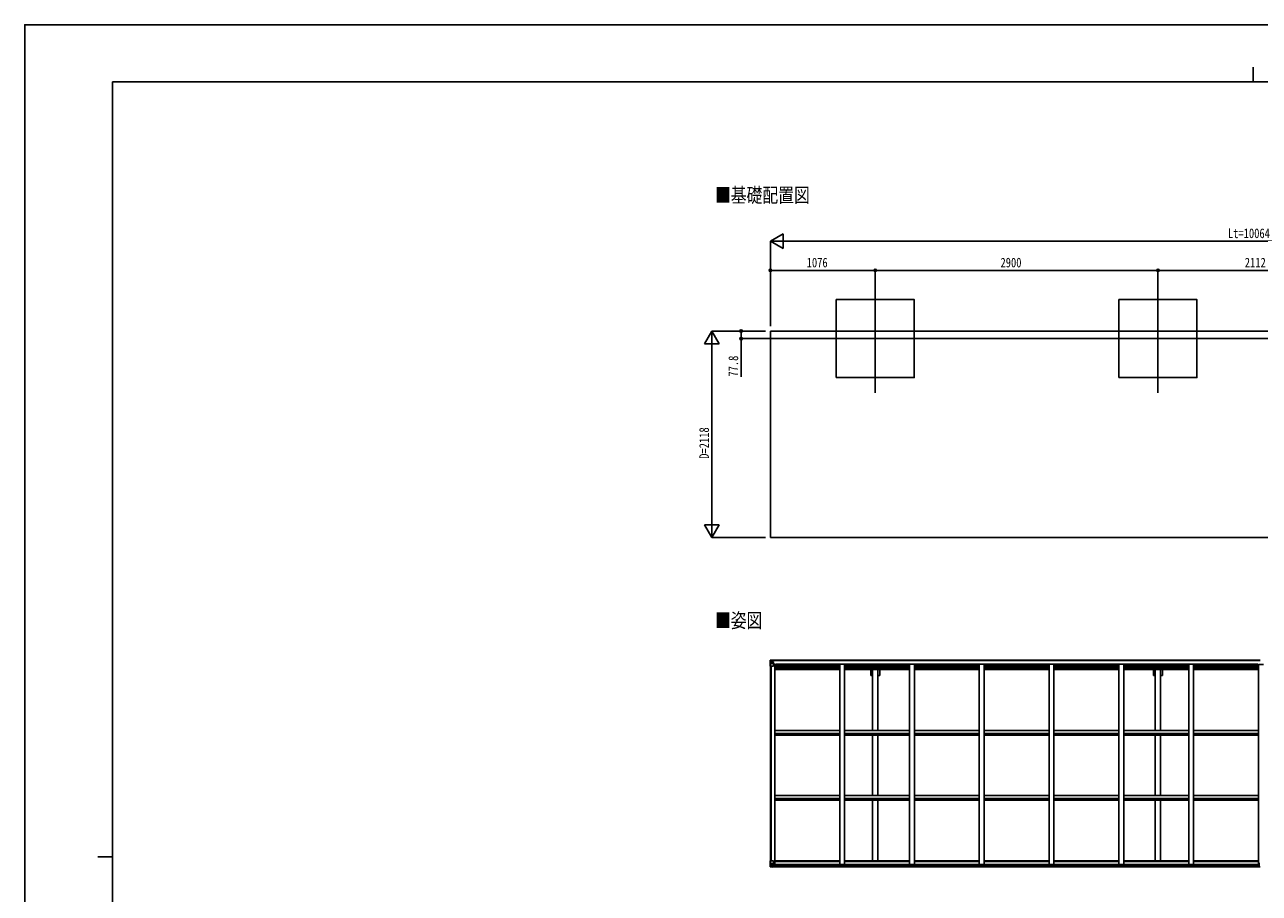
# Model space of a CAD drawing. Units: millimetres, scale not verified. Extents: x -12615 to 12615, y -8910 to 8910.
# Drawn here: x -12615 to 50, y 0 to 8910 of the extents above; entities that cross this region are included whole.
import ezdxf
from ezdxf.enums import TextEntityAlignment as Align

# ---------------------------------------------------------------- set-up
doc = ezdxf.new("R2010")
doc.units = ezdxf.units.MM
doc.header["$LTSCALE"] = 30
for name, color, linetype in [('0-2_USER1', 3, 'Continuous'), ('0-3_YKK_12', 2, 'Continuous'), ('0-4_YKK_13', 4, 'Continuous'), ('0-5_YKK_A1', 4, 'Continuous'), ('0-6_YKK_D', 6, 'Continuous'), ('0-7_YKK_ZWAK', 7, 'Continuous')]:
    doc.layers.add(name, color=color, linetype=linetype)
doc.styles.add('ＭＳ ゴシック', font='')
doc.styles.get('ＭＳ ゴシック').set_extended_font_data('MS Gothic')

msp = doc.modelspace()

# ---------------------------------------------------------------- linework, layer by layer
at = {"layer": '0-3_YKK_12'}
for p, q in [((-3889.77, 6130.23), (-3889.77, 5135.06)), ((-989.77, 6130.23), (-989.77, 5135.06)), ((-4335.21, 5690.14), (4468.37, 5690.14))]:
    msp.add_line(p, q, dxfattribs=at)
at = {"layer": '0-4_YKK_13'}
for p, q in [((-4967.77, 2389.8), (-4967.77, 2389.76)), ((-4966.83, 2390.8), (-4966.83, 2390.8)), ((-4966.83, 2390.76), (-4966.83, 2390.8)), ((-4957.86, 2391.19), (-4965.78, 2390.71)), ((-4964.92, 2389.74), (-4964.93, 2389.68)), ((-4964.93, 2329.09), (-4964.93, 2389.68)), ((-4964.93, 2329.09), (-4934.77, 2329.09)), ((-4964.38, 2355.97), (-4960.24, 2368.06)), ((-4964.38, 2355.97), (-4957.77, 2355.76)), ((-4960.96, 2386.3), (-4963.69, 2389.97)), ((-4960.1, 2382.79), (-4957.77, 2382.85)), ((-4960.1, 2369.32), (-4960.1, 2382.79)), ((-4957.77, 2369.29), (-4960.1, 2369.32)), ((-4945.77, 2391.98), (-4957.77, 2391.19)), ((-4957.77, 2382.85), (-4945.77, 2382.85)), ((-4957.77, 2369.29), (-4945.77, 2369.29)), ((-4957.77, 2369.29), (-4957.77, 2369.29)), ((-4957.77, 2355.76), (-4933.77, 2355.76)), ((-4952.29, 2375.65), (-4952.29, 2374.69)), ((-4946.77, 2382.85), (-4945.77, 2382.85)), ((-4939.27, 2392.49), (-4945.77, 2392.09)), ((-4945.77, 2365.99), (-4945.77, 2392.09)), ((-4945.77, 2391.21), (-4939.27, 2391.6)), ((-4944.27, 2386.38), (-4945.77, 2386.38)), ((-4944.27, 2382.85), (-4945.77, 2382.85)), ((-4944.27, 2369.29), (-4945.77, 2369.29)), ((-4944.94, 2365.73), (-4934.59, 2364.08)), ((-4944.94, 2365.1), (-4944.94, 2365.73)), ((-4934.59, 2363.45), (-4944.94, 2365.1)), ((-4939.27, 2390.68), (-4944.27, 2390.59)), ((-4943.77, 2386.02), (-4944.27, 2386.02)), ((-4940.27, 2381.09), (-4944.27, 2381.09)), ((-4940.27, 2372.89), (-4944.27, 2372.89)), ((-4944.16, 2384.72), (-4940.27, 2384.72)), ((-4943.77, 2387.05), (-4943.77, 2385.09)), ((-4935.77, 2387.05), (-4943.77, 2387.05)), ((-4935.77, 2387.02), (-4943.77, 2387.02)), ((-4933.77, 2385.18), (-4943.77, 2385.09)), ((-4943.77, 2384.93), (-4943.77, 2385.09)), ((-4943.77, 2385.09), (-4943.77, 2385.09)), ((-4940.27, 2364.99), (-4940.27, 2384.96)), ((-4939.27, 2391.6), (-4939.27, 2392.49)), ((-4939.27, 2391.09), (-4939.27, 2391.6)), ((-4939.27, 2391.09), (-4939.27, 2390.68)), ((-4939.27, 2390.68), (-4939.27, 2389.86)), ((-4934.59, 2364.08), (-4934.59, 2363.45)), ((-4934.32, 2364), (-4930.27, 2363.97)), ((-4934.27, 2390.29), (-4934.27, 2389.86)), ((-4933.97, 2390.29), (-4934.27, 2390.29)), ((-4933.97, 2390.29), (-4932.28, 2389.86)), ((-4933.77, 2386.79), (-4928.77, 2386.79)), ((-4933.77, 2385.18), (-4933.77, 2386.79)), ((-4933.77, 2330.09), (-4933.77, 2363.19)), ((-4929.27, 2352.09), (-4933.77, 2352.09)), ((-4929.27, 2363.96), (-4930.27, 2363.97)), ((-4930.27, 2362.23), (-4929.27, 2362.24)), ((-4929.27, 2347.74), (-4929.27, 2363.96)), ((-4928.77, 2387.72), (-4928.77, 2386.79)), ((-4928.77, 2386.79), (-4927.77, 2386.79)), ((-4927.77, 2386.79), (-4927.77, 2387.72)), ((-4927.77, 2386.79), (-4927.77, 2385.22)), ((-4927.77, 2385.11), (-4927.77, 2385.22)), ((-4967.77, 333.11), (-4934.77, 333.11)), ((-4967.77, 272.4), (-4967.77, 333.11)), ((-4966.83, 271.45), (-4966.83, 271.4)), ((-4957.86, 271.02), (-4965.78, 271.49)), ((-4964.92, 333.11), (-4964.92, 272.53)), ((-4964.92, 272.46), (-4964.92, 272.53)), ((-4964.38, 306.23), (-4957.77, 306.45)), ((-4964.38, 306.23), (-4960.24, 294.15)), ((-4960.96, 275.9), (-4963.69, 272.24)), ((-4957.77, 292.91), (-4960.1, 292.88)), ((-4960.1, 292.88), (-4960.1, 279.41)), ((-4960.1, 279.41), (-4957.77, 279.35)), ((-4957.77, 306.45), (-4933.77, 306.45)), ((-4957.77, 292.91), (-4957.77, 292.91)), ((-4945.77, 292.91), (-4957.77, 292.91)), ((-4957.77, 279.36), (-4945.77, 279.36)), ((-4945.77, 270.23), (-4957.77, 271.01)), ((-4953.25, 286.55), (-4953.25, 287.51)), ((-4945.77, 296.9), (-4939.27, 296.9)), ((-4945.77, 296.9), (-4945.77, 270.11)), ((-4934.59, 298.76), (-4944.94, 297.1)), ((-4944.94, 297.1), (-4944.94, 296.9)), ((-4942.24, 296.9), (-4934.59, 298.12)), ((-4939.27, 296.9), (-4930.27, 296.87)), ((-4939.27, 269.72), (-4939.27, 275.66)), ((-4930.27, 275.09), (-4939.27, 275.03)), ((-4934.59, 298.12), (-4934.59, 298.76)), ((-4933.77, 332.11), (-4933.77, 299.02)), ((-4929.27, 295.96), (-4929.27, 275.8)), ((49.73, 275.18), (49.73, 307.5)), ((49.73, 275.18), (49.73, 275.15))]:
    msp.add_line(p, q, dxfattribs=at)
for points in [[(-4967.77, 2389.76), (-4967.77, 2329.09), (-4964.93, 2329.09)], [(-4966.83, 2390.8), (-4957.77, 2391.36), (-4945.77, 2392.09)], [(-4954.21, 2376.61), (-4955.17, 2376.61), (-4955.17, 2377.57), (-4954.21, 2377.57)], [(-4953.25, 2378.53), (-4953.25, 2379.49), (-4952.29, 2379.49), (-4952.29, 2378.53)], [(-4952.29, 2374.69), (-4953.25, 2374.69), (-4953.25, 2375.65)], [(-4951.33, 2377.57), (-4950.37, 2377.57), (-4950.37, 2376.61), (-4951.33, 2376.61)], [(-4939.27, 2391.09), (-4944.27, 2391.09), (-4944.27, 2365.63)], [(-4943.77, 2386.02), (-4935.77, 2386.02), (-4935.77, 2387.72)], [(-4928.77, 2385.06), (-4943.77, 2384.93), (-4943.77, 2384.93)], [(-4933.77, 2385.18), (-4933.77, 2385.17), (-4927.77, 2385.22)], [(-4930.27, 2363.97), (-4930.27, 2362.23), (-4933.77, 2362.22)], [(-4966.83, 271.4), (-4957.77, 270.85), (-4939.27, 269.72)], [(-4954.21, 284.63), (-4955.17, 284.63), (-4955.17, 285.59), (-4954.21, 285.59)], [(-4953.25, 287.51), (-4952.29, 287.51), (-4952.29, 286.55)], [(-4952.29, 283.67), (-4952.29, 282.71), (-4953.25, 282.71), (-4953.25, 283.67)], [(-4951.33, 285.59), (-4950.37, 285.59), (-4950.37, 284.63), (-4951.33, 284.63)], [(-4929.27, 275.8), (-4929.28, 275.7), (-4939.27, 275.66)]]:
    msp.add_lwpolyline(points, dxfattribs=at)
for centre in [(-4952.77, 2377.09), (-4952.77, 285.11)]:
    msp.add_circle(centre, 5.3, dxfattribs=at)
for centre, radius, start, end in [((-4966.77, 2389.8), 0.999, 93.4424, 179.95083), ((-4966.77, 2389.8), 1, 93.50017, 180.00079), ((-4966.77, 2389.76), 0.999, 93.4424, 179.95083), ((-4965.61, 2403.41), 12.7, 269.24466, 275.10311), ((-4963.64, 2389.8), 1.28, 131.17831, 182.45895), ((-4954.21, 2378.53), 0.96, 270, 0), ((-4954.21, 2375.65), 0.96, 0, 90), ((-4951.33, 2378.53), 0.96, 180, 270), ((-4951.33, 2375.65), 0.96, 90, 180), ((-4944.83, 2366.67), 0.937, 182.32209, 263.26766), ((-4944.83, 2366.03), 0.937, 182.32209, 263.26766), ((-4943.77, 2387.55), 0.5, 179.99802, 269.99691), ((-4943.77, 2387.52), 0.5, 180.00109, 270.00109), ((-4943.77, 2384.59), 0.5, 90.52895, 180.04464), ((-4943.76, 2384.42), 0.513, 91.88028, 181.04707), ((-4934.77, 2330.09), 1, 270, 0), ((-4934.7, 2363.15), 0.937, 2.32209, 83.26766), ((-4934.7, 2362.52), 0.937, 2.32209, 83.26766), ((-4928.63, 2392.75), 7.69, 268.96999, 276.43426), ((-4966.77, 272.44), 0.999, 180.04917, 266.5576), ((-4966.77, 272.4), 0.999, 180.04917, 266.5576), ((-4966.77, 272.4), 1, 179.99921, 266.49983), ((-4965.61, 258.79), 12.7, 84.89689, 90.75534), ((-4963.64, 272.41), 1.28, 177.54105, 228.82169), ((-4954.21, 286.55), 0.96, 270, 0), ((-4954.21, 283.67), 0.96, 0, 90), ((-4951.33, 286.55), 0.96, 180, 270), ((-4951.33, 283.67), 0.96, 90, 180), ((-4944.83, 296.17), 0.937, 96.73234, 129.06602), ((-4934.77, 332.11), 1, 0, 90), ((-4934.7, 299.69), 0.937, 276.73234, 357.67791), ((-4934.7, 299.05), 0.937, 276.73234, 357.67791), ((50.73, 307.5), 1, 90, 180)]:
    msp.add_arc(centre, radius, start, end, dxfattribs=at)
for centre, major_axis, ratio, start_param, end_param in [((-4765.83, 2403.11), (201, 12.36), 0.060933, 3.13734627, 3.13784492), ((-4964.83, 2390.88), (2, 0.12), 0.060933, 3.13784492, 4.21192957), ((-4963.66, 2358.32), (0.85, 2.32), 0.403757, 2.3087461, 3.27440486), ((-4964.64, 2387.78), (-0.02, 3), 0.466854, 5.52348971, 6.15750234), ((-4962.97, 2382.71), (0.03, 5), 0.573921, 4.73206034, 5.51591357), ((-4961.51, 2369.34), (0, 3), 0.468246, 4.2703918, 4.70589714), ((-5039.52, 2382.85), (81.75, 0), 0.061163, 0, 0.00077247), ((-4964.83, 271.32), (2, -0.12), 0.060933, 2.07125573, 3.14534039), ((-4765.83, 259.09), (201, -12.36), 0.060933, 3.14534039, 3.14583904), ((-4963.66, 303.88), (0.85, -2.32), 0.403757, 3.00878045, 3.9744392), ((-4964.64, 274.42), (-0.02, -3), 0.466854, 0.12568297, 0.75969559), ((-4962.97, 279.49), (0.03, -5), 0.573921, 0.76727174, 1.55112496), ((-4961.5, 292.86), (0, -3), 0.468246, 1.57728817, 2.01279351), ((-5039.52, 279.36), (81.75, 0), 0.061163, 6.28241284, 6.28318531), ((-4930.27, 295.96), (1, -0.021), 0.906239, 0.01870467, 1.589501), ((-4930.27, 275.8), (1, 0.012), 0.707053, 4.70366366, 6.124411)]:
    msp.add_ellipse(centre, major_axis=major_axis, ratio=ratio, start_param=start_param, end_param=end_param, dxfattribs=at)
at = {"layer": '0-5_YKK_A1'}
for p, q in [((-4965.77, 5767.94), (5098.23, 5767.94)), ((-4965.77, 5767.94), (-4965.77, 3649.94)), ((5098.23, 3649.94), (-4965.77, 3649.94)), ((-4965.77, 2329.09), (-4965.77, 333.11)), ((-4956.07, 2329.09), (-4956.07, 333.11)), ((-4944.27, 2389.86), (58.98, 2389.86)), ((-4944.27, 2387.72), (58.98, 2387.72)), ((-4933.77, 2347.74), (-4920.77, 2347.74)), ((-4920.77, 2347.74), (-4920.77, 297.09)), ((-4920.77, 2334.06), (-4254.77, 2334.06)), ((-4920.77, 2325.67), (-4254.77, 2325.67)), ((-4920.77, 2317.47), (-4254.77, 2317.47)), ((-4920.77, 2313.54), (-4254.77, 2313.54)), ((-4920.77, 2308.46), (-4254.77, 2308.46)), ((-4920.77, 2295.45), (-4254.77, 2295.45)), ((-4913.27, 2334.06), (-4913.27, 2349.58)), ((-4913.27, 2349.58), (33.73, 2349.58)), ((-4254.77, 2349.56), (-4254.77, 297.09)), ((-4204.77, 2349.56), (-4204.77, 297.09)), ((-4204.77, 2334.06), (-3538.77, 2334.06)), ((-4204.77, 2325.67), (-3538.77, 2325.67)), ((-4204.77, 2317.47), (-3538.77, 2317.47)), ((-4204.77, 2313.54), (-3538.77, 2313.54)), ((-4204.77, 2308.46), (-3538.77, 2308.46)), ((-4204.77, 2295.45), (-3538.77, 2295.45)), ((-3934.97, 2233.86), (-3934.97, 2290.13)), ((-3917.27, 1668.8), (-3917.27, 2290.13)), ((-3862.27, 1668.8), (-3862.27, 2290.13)), ((-3844.57, 2233.86), (-3844.57, 2290.13)), ((-3538.77, 2349.56), (-3538.77, 297.09)), ((-3488.77, 2349.56), (-3488.77, 297.09)), ((-3488.77, 2334.06), (-2822.77, 2334.06)), ((-3488.77, 2325.67), (-2822.77, 2325.67)), ((-3488.77, 2317.47), (-2822.77, 2317.47)), ((-3488.77, 2313.54), (-2822.77, 2313.54)), ((-3488.77, 2308.46), (-2822.77, 2308.46)), ((-3488.77, 2295.45), (-2822.77, 2295.45)), ((-2822.77, 2349.56), (-2822.77, 297.09)), ((-2772.77, 2349.56), (-2772.77, 297.09)), ((-2772.77, 2334.06), (-2106.77, 2334.06)), ((-2772.77, 2325.67), (-2106.77, 2325.67)), ((-2772.77, 2317.47), (-2106.77, 2317.47)), ((-2772.77, 2313.54), (-2106.77, 2313.54)), ((-2772.77, 2308.46), (-2106.77, 2308.46)), ((-2772.77, 2295.45), (-2106.77, 2295.45)), ((-2106.77, 2349.56), (-2106.77, 297.09)), ((-2056.77, 2349.56), (-2056.77, 297.09)), ((-2056.77, 2334.06), (-1390.77, 2334.06)), ((-2056.77, 2325.67), (-1390.77, 2325.67)), ((-2056.77, 2317.47), (-1390.77, 2317.47)), ((-2056.77, 2313.54), (-1390.77, 2313.54)), ((-2056.77, 2308.46), (-1390.77, 2308.46)), ((-2056.77, 2295.45), (-1390.77, 2295.45)), ((-1390.77, 2349.56), (-1390.77, 297.09)), ((-1340.77, 2349.56), (-1340.77, 297.09)), ((-1340.77, 2334.06), (-674.77, 2334.06)), ((-1340.77, 2325.67), (-674.77, 2325.67)), ((-1340.77, 2317.47), (-674.77, 2317.47)), ((-1340.77, 2313.54), (-674.77, 2313.54)), ((-1340.77, 2308.46), (-674.77, 2308.46)), ((-1340.77, 2295.45), (-674.77, 2295.45)), ((-1034.97, 2233.86), (-1034.97, 2290.13)), ((-1017.27, 1668.8), (-1017.27, 2290.13)), ((-962.27, 1668.8), (-962.27, 2290.13)), ((-944.57, 2233.86), (-944.57, 2290.13)), ((-674.77, 2349.56), (-674.77, 297.09)), ((-624.77, 2349.56), (-624.77, 297.09)), ((-624.77, 2334.06), (41.23, 2334.06)), ((-624.77, 2325.67), (41.23, 2325.67)), ((-624.77, 2317.47), (41.23, 2317.47)), ((-624.77, 2313.54), (41.23, 2313.54)), ((-624.77, 2308.46), (41.23, 2308.46)), ((-624.77, 2295.45), (41.23, 2295.45)), ((33.73, 2334.06), (33.73, 2349.58)), ((41.23, 2347.74), (41.23, 297.09)), ((91.23, 2347.74), (41.23, 2347.74)), ((-3917.27, 2233.86), (-3934.97, 2233.86)), ((-3844.57, 2233.86), (-3862.27, 2233.86)), ((-1017.27, 2233.86), (-1034.97, 2233.86)), ((-944.57, 2233.86), (-962.27, 2233.86)), ((-4254.77, 1668.8), (-4920.74, 1668.8)), ((-3538.77, 1668.8), (-4204.77, 1668.8)), ((-2822.77, 1668.8), (-3488.77, 1668.8)), ((-2106.77, 1668.8), (-2772.77, 1668.8)), ((-1390.77, 1668.8), (-2056.77, 1668.8)), ((-674.77, 1668.8), (-1340.77, 1668.8)), ((41.23, 1668.8), (-624.77, 1668.8)), ((-4254.77, 1639.06), (-4920.74, 1639.06)), ((-4254.77, 1634.51), (-4920.74, 1634.51)), ((-4254.77, 1621.5), (-4920.74, 1621.5)), ((-3538.77, 1639.06), (-4204.77, 1639.06)), ((-3538.77, 1634.51), (-4204.77, 1634.51)), ((-3538.77, 1621.5), (-4204.77, 1621.5)), ((-3917.27, 1001.81), (-3917.27, 1621.5)), ((-3862.27, 1001.81), (-3862.27, 1621.5)), ((-2822.77, 1639.06), (-3488.77, 1639.06)), ((-2822.77, 1634.51), (-3488.77, 1634.51)), ((-2822.77, 1621.5), (-3488.77, 1621.5)), ((-2106.77, 1639.06), (-2772.77, 1639.06)), ((-2106.77, 1634.51), (-2772.77, 1634.51)), ((-2106.77, 1621.5), (-2772.77, 1621.5)), ((-1390.77, 1639.06), (-2056.77, 1639.06)), ((-1390.77, 1634.51), (-2056.77, 1634.51)), ((-1390.77, 1621.5), (-2056.77, 1621.5)), ((-674.77, 1639.06), (-1340.77, 1639.06)), ((-674.77, 1634.51), (-1340.77, 1634.51)), ((-674.77, 1621.5), (-1340.77, 1621.5)), ((-1017.27, 1001.81), (-1017.27, 1621.5)), ((-962.27, 1001.81), (-962.27, 1621.5)), ((41.23, 1639.06), (-624.77, 1639.06)), ((41.23, 1634.51), (-624.77, 1634.51)), ((41.23, 1621.5), (-624.77, 1621.5)), ((-4254.77, 1001.81), (-4920.74, 1001.81)), ((-4254.77, 972.07), (-4920.74, 972.07)), ((-4254.77, 967.52), (-4920.74, 967.52)), ((-4254.77, 954.51), (-4920.74, 954.51)), ((-3538.77, 1001.81), (-4204.77, 1001.81)), ((-3538.77, 972.07), (-4204.77, 972.07)), ((-3538.77, 967.52), (-4204.77, 967.52)), ((-3538.77, 954.51), (-4204.77, 954.51)), ((-3917.27, 333.26), (-3917.27, 954.51)), ((-3862.27, 333.26), (-3862.27, 954.51)), ((-2822.77, 1001.81), (-3488.77, 1001.81)), ((-2822.77, 972.07), (-3488.77, 972.07)), ((-2822.77, 967.52), (-3488.77, 967.52)), ((-2822.77, 954.51), (-3488.77, 954.51)), ((-2106.77, 1001.81), (-2772.77, 1001.81)), ((-2106.77, 972.07), (-2772.77, 972.07)), ((-2106.77, 967.52), (-2772.77, 967.52)), ((-2106.77, 954.51), (-2772.77, 954.51)), ((-1390.77, 1001.81), (-2056.77, 1001.81)), ((-1390.77, 972.07), (-2056.77, 972.07)), ((-1390.77, 967.52), (-2056.77, 967.52)), ((-1390.77, 954.51), (-2056.77, 954.51)), ((-674.77, 1001.81), (-1340.77, 1001.81)), ((-674.77, 972.07), (-1340.77, 972.07)), ((-674.77, 967.52), (-1340.77, 967.52)), ((-674.77, 954.51), (-1340.77, 954.51)), ((-1017.27, 333.26), (-1017.27, 954.51)), ((-962.27, 333.26), (-962.27, 954.51)), ((41.23, 1001.81), (-624.77, 1001.81)), ((41.23, 972.07), (-624.77, 972.07)), ((41.23, 967.52), (-624.77, 967.52)), ((41.23, 954.51), (-624.77, 954.51)), ((-4941.03, 297.09), (49.73, 297.09)), ((-4939.27, 271.32), (59.73, 271.32)), ((-4929.27, 294.83), (49.73, 294.83)), ((-4929.27, 279.22), (49.73, 279.22)), ((-4920.77, 333.26), (-4254.77, 333.26)), ((-4920.77, 324.92), (-4254.77, 324.92)), ((-4204.77, 333.26), (-3538.77, 333.26)), ((-4204.77, 324.92), (-3538.77, 324.92)), ((-3488.77, 333.26), (-2822.77, 333.26)), ((-3488.77, 324.92), (-2822.77, 324.92)), ((-2772.77, 333.26), (-2106.77, 333.26)), ((-2772.77, 324.92), (-2106.77, 324.92)), ((-2056.77, 333.26), (-1390.77, 333.26)), ((-2056.77, 324.92), (-1390.77, 324.92)), ((-1340.77, 333.26), (-674.77, 333.26)), ((-1340.77, 324.92), (-674.77, 324.92)), ((-624.77, 333.26), (41.23, 333.26)), ((-624.77, 324.92), (41.23, 324.92))]:
    msp.add_line(p, q, dxfattribs=at)
for points in [[(-4289.77, 5290.14), (-3489.77, 5290.14), (-3489.77, 6090.14), (-4289.77, 6090.14)], [(-1389.77, 5290.14), (-589.77, 5290.14), (-589.77, 6090.14), (-1389.77, 6090.14)]]:
    msp.add_lwpolyline(points, close=True, dxfattribs=at)
at = {"layer": '0-6_YKK_D'}
for p, q in [((-4965.77, 6690.14), (-4835.86, 6765.14)), ((-4835.86, 6615.14), (-4835.86, 6765.14)), ((-4965.77, 5817.94), (-4965.77, 6691.14)), ((-4965.77, 6690.14), (-4835.86, 6615.14)), ((-4965.77, 6690.14), (-4705.96, 6690.14)), ((-4815.77, 6690.14), (4948.23, 6690.14)), ((-4965.77, 5817.94), (-4965.77, 6391.14)), ((-3889.77, 6390.14), (-4965.77, 6390.14)), ((-3889.77, 6130.23), (-3889.77, 6391.14)), ((-3889.77, 6130.23), (-3889.77, 6391.14)), ((-3889.77, 6390.14), (-989.77, 6390.14)), ((-989.77, 6130.23), (-989.77, 6391.14)), ((-989.77, 6130.23), (-989.77, 6391.14)), ((1122.23, 6390.14), (-989.77, 6390.14)), ((-5565.77, 5767.94), (-5640.77, 5638.04)), ((-5015.77, 5767.94), (-5566.77, 5767.94)), ((-5565.77, 5767.94), (-5490.77, 5638.04)), ((-5565.77, 5767.94), (-5565.77, 5508.14)), ((-5015.77, 5767.94), (-5266.77, 5767.94)), ((-5640.77, 5638.04), (-5490.77, 5638.04)), ((-5565.77, 3799.94), (-5565.77, 5617.94)), ((-4335.21, 5690.14), (-5266.77, 5690.14)), ((-5565.77, 3649.94), (-5565.77, 3909.75)), ((-5565.77, 3649.94), (-5640.77, 3779.85)), ((-5490.77, 3779.85), (-5640.77, 3779.85)), ((-5565.77, 3649.94), (-5490.77, 3779.85)), ((-5015.77, 3649.94), (-5566.77, 3649.94))]:
    msp.add_line(p, q, dxfattribs=at)
msp.add_lwpolyline([(-5265.77, 5767.94), (-5265.77, 5690.14), (-5265.77, 5298.74)], dxfattribs=at)
for centre in [(-4965.77, 6390.14), (-3889.77, 6390.14), (-3889.77, 6390.14), (-989.77, 6390.14), (-989.77, 6390.14), (-5265.77, 5767.94), (-5265.77, 5690.14)]:
    msp.add_circle(centre, 12.75, dxfattribs=at)
at = {"layer": '0-7_YKK_ZWAK'}
for p, q in [((-14.94, 8475), (-14.94, 8325)), ((11685.06, 8325), (-11714.94, 8325)), ((-11714.94, -7575), (-11714.94, 8325)), ((-11864.94, 375), (-11714.94, 375))]:
    msp.add_line(p, q, dxfattribs=at)
msp.add_lwpolyline([(-12615, -8910), (12615, -8910), (12615, 8910), (-12615, 8910)], close=True, dxfattribs=at)

# ---------------------------------------------------------------- texts
at = {"layer": '0-2_USER1', "style": 'ＭＳ ゴシック', "width": 0.8}
for s, p in [('■基礎配置図', (-5534.2, 7042.67)), ('■姿図', (-5534.2, 2680.43))]:
    msp.add_text(s, height=148.5, dxfattribs=at).set_placement(p, align=Align.BOTTOM_LEFT)
at = {"layer": '0-6_YKK_D', "style": 'ＭＳ ゴシック', "width": 0.8}
for s, p in [('Lt=10064', (-272.17, 6691.14)), ('1076', (-4593.37, 6391.14)), ('2900', (-2605.37, 6391.14)), ('2112', (-99.37, 6391.14))]:
    msp.add_text(s, height=98.97, dxfattribs=at).set_placement(p, align=Align.BOTTOM_LEFT)
for s, p in [('77.8', (-5266.77, 5299.74)), ('D=2118', (-5566.77, 4456.94))]:
    msp.add_text(s, height=98.97, rotation=90, dxfattribs=at).set_placement(p, align=Align.BOTTOM_LEFT)

doc.saveas('drawing.dxf')
